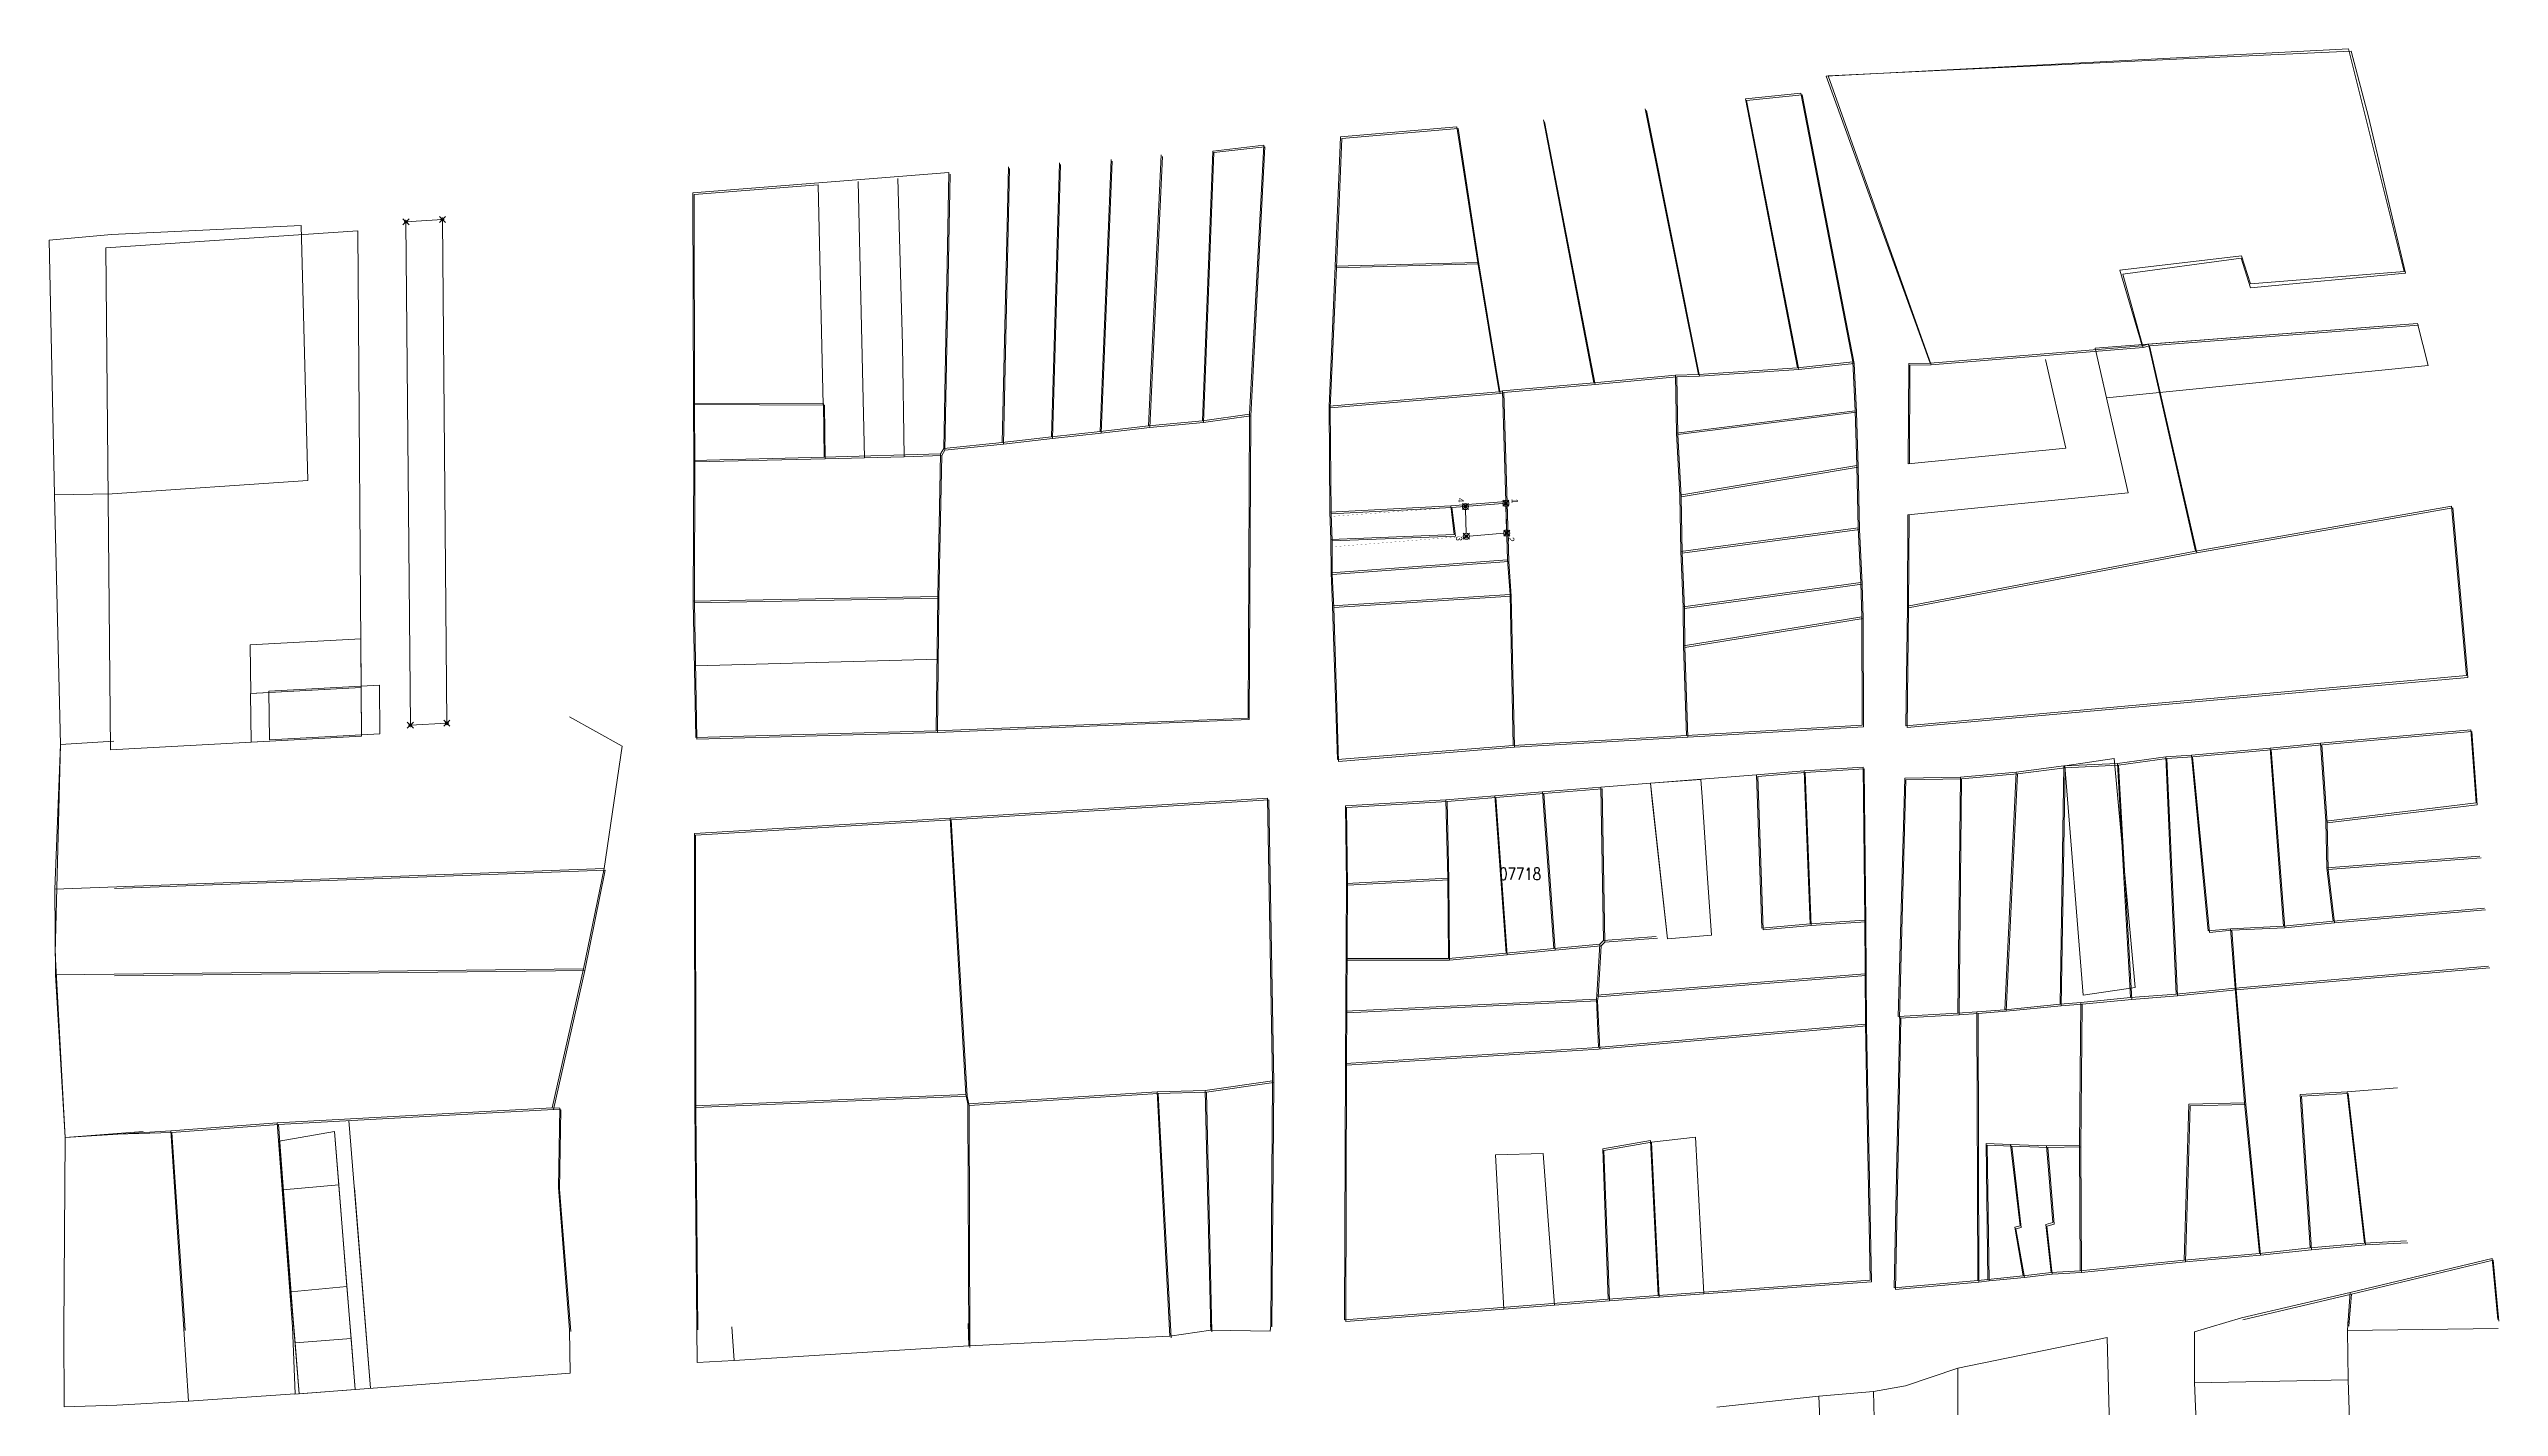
# Model space of a CAD drawing. Header units: millimetres. Extents: x 613495 to 614351, y 1317482 to 1318222.
# Drawn here: x 613941 to 614343.4, y 1317929.9 to 1318153.1 of the extents above; entities that cross this region are included whole.
import ezdxf
from ezdxf.enums import TextEntityAlignment as Align

# ---------------------------------------------------------------- set-up
doc = ezdxf.new("R2010")
doc.units = ezdxf.units.MM
doc.header["$PDMODE"] = 35
doc.header["$PDSIZE"] = 0.5
for name, color, linetype in [('2', 7, 'Continuous'), ('50', 7, 'Continuous'), ('6', 7, 'Continuous'), ('CVL_CUADCON_LIN', 8, 'Continuous'), ('CVL_CUADCON_TIT', 1, 'Continuous'), ('CVL_PUNTO', 250, 'Continuous')]:
    doc.layers.add(name, color=color, linetype=linetype)
doc.layers.add('Nivel 2', color=7, linetype='Continuous', lineweight=0)
doc.layers.add('Nivel 6', color=7, linetype='Continuous', lineweight=0)
doc.styles.add('ROMANS', font='ROMANS', dxfattribs={"height": 0.2})
doc.styles.get("Standard").update_dxf_attribs({"font": 'TCCM____.TTF'})

msp = doc.modelspace()

# ---------------------------------------------------------------- linework, layer by layer
at = {"color": 1, "linetype": 'ByBlock', "lineweight": 0}
for p, q in [((613987.89, 1317975.23), (613991.3, 1317932.83)), ((613990.27, 1317976.99), (613993.82, 1317933.02)), ((613979.39, 1317965.62), (613988.59, 1317966.46)), ((613980.74, 1317948.87), (613979.39, 1317965.62)), ((613989.94, 1317949.72), (613980.74, 1317948.87))]:
    msp.add_line(p, q, dxfattribs=at)
at = {"color": 1, "linetype": 'ByBlock', "lineweight": 0, "flags": 128}
for points in [[(614330.01, 1318107.97), (614277.06, 1318103.9)], [(614277.06, 1318103.9), (614278.92, 1318095.76), (614331.76, 1318101.03)], [(614277.06, 1318103.9), (614282.48, 1318080.12)], [(614268.95, 1318102.05), (614272.28, 1318087.47)], [(614272.28, 1318087.47), (614246.37, 1318084.88)], [(614282.48, 1318080.12), (614246.32, 1318076.51)]]:
    msp.add_lwpolyline(points, dxfattribs=at)
msp.add_lwpolyline([(614330.01, 1318107.97), (614331.76, 1318101.03), (614278.92, 1318095.76), (614277.06, 1318103.9)], close=True, dxfattribs=at)
at = {"layer": '2', "color": 1, "linetype": 'ByBlock', "lineweight": 0}
for p, q in [((614228.2, 1318100.69), (614219.65, 1318144.86)), ((614172.26, 1318140.24), (614175.67, 1318118)), ((614186.45, 1318141.39), (614194.74, 1318098.18)), ((614203.17, 1318143.2), (614211.92, 1318099.59)), ((614123.69, 1318135.67), (614121.61, 1318091.12)), ((614130.46, 1318091.95), (614132.14, 1318136.29)), ((614088.81, 1318132.75), (614087.95, 1318087.44)), ((614097.56, 1318088.42), (614098.57, 1318133.68)), ((614106.96, 1318134.36), (614105.65, 1318089.35)), ((614115.46, 1318134.89), (614113.63, 1318090.23)), ((613982.43, 1318124.04), (613983.49, 1318082.14)), ((614152.27, 1318117.39), (614151.26, 1318094.38)), ((614175.67, 1318118), (614152.27, 1318117.39)), ((614179.18, 1318096.73), (614175.67, 1318118)), ((614301.09, 1318119.06), (614281.11, 1318116.73)), ((614281.11, 1318116.73), (614284.8, 1318104.26)), ((614302.58, 1318114.48), (614301.09, 1318119.06)), ((614327.85, 1318116.52), (614302.58, 1318114.48)), ((614285.82, 1318104.57), (614330.01, 1318107.97)), ((614284.8, 1318104.26), (614249.96, 1318101.45)), ((614284.8, 1318104.26), (614285.82, 1318104.57)), ((614293.58, 1318070.53), (614285.82, 1318104.57)), ((614208.16, 1318099.48), (614194.74, 1318098.18)), ((614211.92, 1318099.59), (614208.16, 1318099.48)), ((614208.16, 1318099.48), (614208.34, 1318089.96)), ((614211.92, 1318099.59), (614228.2, 1318100.69)), ((614237.3, 1318101.68), (614228.2, 1318100.69)), ((614237.67, 1318093.63), (614237.3, 1318101.68)), ((614246.46, 1318101.39), (614246.37, 1318084.88)), ((614249.96, 1318101.45), (614246.46, 1318101.39)), ((614151.26, 1318094.38), (614179.18, 1318096.73)), ((614179.18, 1318096.73), (614179.73, 1318096.88)), ((614194.74, 1318098.18), (614179.73, 1318096.88)), ((614179.73, 1318096.88), (614180.29, 1318078.71)), ((614046.84, 1318094.89), (614068.2, 1318094.83)), ((614046.91, 1318085.47), (614046.84, 1318094.89)), ((614068.2, 1318094.83), (614068.32, 1318085.97)), ((614113.63, 1318090.23), (614121.61, 1318091.12)), ((614121.61, 1318091.12), (614130.46, 1318091.95)), ((614138.19, 1318093.03), (614130.46, 1318091.95)), ((614151.4, 1318076.97), (614151.26, 1318094.38)), ((614208.34, 1318089.96), (614237.67, 1318093.63)), ((614237.67, 1318093.63), (614237.95, 1318084.62)), ((614087.44, 1318086.52), (614087.95, 1318087.44)), ((614087.95, 1318087.44), (614097.56, 1318088.42)), ((614105.65, 1318089.35), (614097.56, 1318088.42)), ((614105.65, 1318089.35), (614113.63, 1318090.23)), ((614208.87, 1318079.73), (614208.34, 1318089.96)), ((614046.91, 1318085.47), (614046.81, 1318062.36)), ((614068.32, 1318085.97), (614046.91, 1318085.47)), ((614068.32, 1318085.97), (614087.44, 1318086.52)), ((614086.99, 1318063.1), (614087.44, 1318086.52)), ((614237.95, 1318084.62), (614208.87, 1318079.73)), ((614238.18, 1318074.39), (614237.95, 1318084.62)), ((614208.87, 1318079.73), (614209.04, 1318070.52)), ((614151.4, 1318076.97), (614171.23, 1318077.98)), ((614151.56, 1318072.49), (614151.4, 1318076.97)), ((614180.29, 1318078.71), (614171.23, 1318077.98)), ((614171.23, 1318077.98), (614171.8, 1318073.29)), ((614180.29, 1318078.71), (614180.56, 1318069.14)), ((614246.32, 1318076.51), (614246.24, 1318061.53)), ((614335.62, 1318077.94), (614293.58, 1318070.53)), ((614171.8, 1318073.29), (614151.56, 1318072.49)), ((614151.58, 1318066.99), (614151.56, 1318072.49)), ((614209.04, 1318070.52), (614238.18, 1318074.39)), ((614238.18, 1318074.39), (614238.61, 1318065.38)), ((614180.56, 1318069.14), (614151.58, 1318066.99)), ((614151.58, 1318066.99), (614151.84, 1318061.55)), ((614180.98, 1318063.43), (614180.56, 1318069.14)), ((614209.42, 1318061.4), (614209.04, 1318070.52)), ((614246.24, 1318061.53), (614293.58, 1318070.53)), ((614046.81, 1318062.36), (614086.99, 1318063.1)), ((614086.99, 1318063.1), (614086.74, 1318041.05)), ((614151.84, 1318061.55), (614180.98, 1318063.43)), ((614180.98, 1318063.43), (614181.5, 1318038.64)), ((614238.61, 1318065.38), (614209.42, 1318061.4)), ((614238.77, 1318059.78), (614238.61, 1318065.38)), ((614209.42, 1318061.4), (614209.49, 1318054.99)), ((614209.49, 1318054.99), (614238.77, 1318059.78)), ((614209.98, 1318040.28), (614209.49, 1318054.99)), ((614181.5, 1318038.64), (614209.98, 1318040.28)), ((614305.81, 1318038.17), (614314.1, 1318039)), ((614314.1, 1318039), (614314.99, 1318026.18)), ((614264.11, 1318034.22), (614271.94, 1318035.26)), ((614271.32, 1317996.1), (614271.94, 1318035.26)), ((614271.94, 1318035.26), (614280.74, 1318035.68)), ((614288.67, 1318036.76), (614280.74, 1318035.68)), ((614280.74, 1318035.68), (614282.91, 1317997.2)), ((614288.67, 1318036.76), (614292.89, 1318037.03)), ((614290.39, 1317997.77), (614288.67, 1318036.76)), ((614305.81, 1318038.17), (614292.89, 1318037.03)), ((614292.89, 1318037.03), (614295.66, 1318008.17)), ((614308.01, 1318008.95), (614305.81, 1318038.17)), ((614186.31, 1318030.99), (614178.45, 1318030.35)), ((614186.31, 1318030.99), (614195.89, 1318031.76)), ((614188.18, 1318005.26), (614186.31, 1318030.99)), ((614195.89, 1318031.76), (614204.05, 1318032.41)), ((614195.89, 1318031.76), (614196.33, 1318006.59)), ((614204.05, 1318032.41), (614221.45, 1318033.81)), ((614221.45, 1318033.81), (614229.27, 1318034.44)), ((614221.45, 1318033.81), (614222.35, 1318008.59)), ((614229.27, 1318034.44), (614230.26, 1318009.35)), ((614254.96, 1318033.44), (614254.54, 1317994.65)), ((614254.96, 1318033.44), (614264.11, 1318034.22)), ((614264.11, 1318034.22), (614262.27, 1317995.22)), ((614091.61, 1317981.3), (614089.01, 1318026.7)), ((614170.44, 1318029.71), (614178.45, 1318030.35)), ((614170.74, 1318016.8), (614170.44, 1318029.71)), ((614178.45, 1318030.35), (614180.33, 1318004.52)), ((614314.99, 1318026.18), (614339.65, 1318029.18)), ((614314.99, 1318026.18), (614315.16, 1318018.54)), ((614315.16, 1318018.54), (614340.28, 1318020.42)), ((614316.2, 1318009.78), (614315.16, 1318018.54)), ((614028.79, 1318001.94), (614032.16, 1318018.39)), ((614153.93, 1317986.39), (614154.09, 1318015.94)), ((614154.09, 1318015.94), (614170.74, 1318016.8)), ((614170.84, 1318003.63), (614170.74, 1318016.8)), ((614341.02, 1318011.92), (614316.2, 1318009.78)), ((614196.33, 1318006.59), (614195.74, 1318005.97)), ((614205, 1318007.26), (614196.33, 1318006.59)), ((614222.35, 1318008.59), (614230.26, 1318009.35)), ((614230.26, 1318009.35), (614239.24, 1318009.92)), ((614239.24, 1318009.92), (614239.35, 1317992.84)), ((614295.66, 1318008.17), (614299.32, 1318008.53)), ((614299.32, 1318008.53), (614308.01, 1318008.95)), ((614299.32, 1318008.53), (614300.05, 1317998.76)), ((614316.2, 1318009.78), (614308.01, 1318008.95)), ((614154.02, 1318003.63), (614170.84, 1318003.63)), ((614180.33, 1318004.52), (614170.84, 1318003.63)), ((614188.18, 1318005.26), (614180.33, 1318004.52)), ((614188.18, 1318005.26), (614195.74, 1318005.97)), ((614195.25, 1317997.61), (614195.74, 1318005.97)), ((614023.66, 1317979.08), (614028.79, 1318001.94)), ((614195.25, 1317997.61), (614239.3, 1318001.13)), ((614300.05, 1317998.76), (614290.39, 1317997.77)), ((614341.7, 1318002.35), (614300.05, 1317998.76)), ((614300.05, 1317998.76), (614301.62, 1317979.92)), ((614153.97, 1317994.98), (614195.17, 1317996.95)), ((614195.17, 1317996.95), (614195.25, 1317997.61)), ((614195.17, 1317996.95), (614195.53, 1317989.04)), ((614254.54, 1317994.65), (614244.72, 1317994.12)), ((614254.54, 1317994.65), (614257.64, 1317994.86)), ((614262.27, 1317995.22), (614257.64, 1317994.86)), ((614257.64, 1317994.86), (614257.8, 1317950.72)), ((614262.27, 1317995.22), (614271.32, 1317996.1)), ((614274.73, 1317996.42), (614271.32, 1317996.1)), ((614274.53, 1317972.95), (614274.73, 1317996.42)), ((614282.91, 1317997.2), (614274.73, 1317996.42)), ((614282.91, 1317997.2), (614290.39, 1317997.77)), ((614239.35, 1317992.84), (614195.33, 1317989.02)), ((614195.33, 1317989.02), (614153.93, 1317986.39)), ((614141.96, 1317983.53), (614130.92, 1317981.93)), ((614318.45, 1317981.74), (614326.74, 1317982.36)), ((613978.5, 1317976.65), (614023.66, 1317979.08)), ((614091.61, 1317981.3), (614047.06, 1317979.43)), ((614091.92, 1317979.77), (614091.61, 1317981.3)), ((614122.99, 1317981.71), (614091.92, 1317979.77)), ((614130.92, 1317981.93), (614122.99, 1317981.71)), ((614292.47, 1317979.7), (614291.71, 1317954.09)), ((614301.62, 1317979.92), (614292.47, 1317979.7)), ((614304.07, 1317955.19), (614301.62, 1317979.92)), ((614310.77, 1317981.26), (614318.45, 1317981.74)), ((614312.41, 1317956.07), (614310.77, 1317981.26)), ((614318.45, 1317981.74), (614321.31, 1317956.85)), ((613961.01, 1317975.34), (613978.5, 1317976.65)), ((614204.03, 1317973.72), (614196.19, 1317972.36)), ((614196.19, 1317972.36), (614197.11, 1317947.67)), ((614205.28, 1317948.28), (614204.03, 1317973.72)), ((614259.47, 1317950.92), (614259.17, 1317973.22)), ((614259.17, 1317973.22), (614263.19, 1317973.08)), ((614263.19, 1317973.08), (614264.74, 1317959.69)), ((614263.19, 1317973.08), (614269.09, 1317972.83)), ((614269.09, 1317972.83), (614274.53, 1317972.95)), ((614269.09, 1317972.83), (614270.13, 1317960.26)), ((614274.53, 1317972.95), (614274.63, 1317952.33)), ((614264.74, 1317959.69), (614263.88, 1317959.49)), ((614263.88, 1317959.49), (614265.27, 1317951.5)), ((614270.13, 1317960.26), (614268.96, 1317959.95)), ((614268.96, 1317959.95), (614269.85, 1317952.06)), ((614291.71, 1317954.09), (614304.07, 1317955.19)), ((614304.07, 1317955.19), (614312.41, 1317956.07)), ((614321.31, 1317956.85), (614312.41, 1317956.07)), ((614328.23, 1317957.22), (614321.31, 1317956.85)), ((614257.8, 1317950.72), (614259.47, 1317950.92)), ((614265.27, 1317951.5), (614259.47, 1317950.92)), ((614269.85, 1317952.06), (614265.27, 1317951.5)), ((614274.63, 1317952.33), (614269.85, 1317952.06)), ((614291.71, 1317954.09), (614274.63, 1317952.33)), ((614197.11, 1317947.67), (614205.28, 1317948.28)), ((614318.63, 1317934.42), (614318.52, 1317942.5)), ((614254.53, 1317936.33), (614245.95, 1317933.42)), ((614254.5, 1317926.01), (614254.53, 1317936.33)), ((614293.42, 1317933.94), (614318.63, 1317934.42)), ((614318.9, 1317926.14), (614318.63, 1317934.42)), ((614214.95, 1317929.92), (614231.72, 1317931.72)), ((614231.72, 1317931.72), (614240.66, 1317932.5)), ((614231.72, 1317931.72), (614233.68, 1317886.14)), ((614245.95, 1317933.42), (614240.66, 1317932.5)), ((614240.66, 1317932.5), (614241.21, 1317909.63)), ((614293.42, 1317933.94), (614293.74, 1317926.16))]:
    msp.add_line(p, q, dxfattribs=at)
for points in [[(614249.96, 1318101.45), (614232.92, 1318148.56), (614318.71, 1318153.05), (614327.85, 1318116.52)], [(614219.65, 1318144.86), (614228.75, 1318145.8), (614237.3, 1318101.68)], [(614152.27, 1318117.39), (614153.14, 1318138.63), (614172.26, 1318140.24)], [(614132.14, 1318136.29), (614140.53, 1318137.23), (614138.19, 1318093.03)], [(614046.84, 1318094.89), (614046.75, 1318129.41), (614088.81, 1318132.75)], [(614138.19, 1318093.03), (614137.95, 1318043.14), (614086.74, 1318041.05)], [(614246.24, 1318061.53), (614245.99, 1318041.87), (614338.08, 1318050.1), (614335.62, 1318077.94)], [(614086.74, 1318041.05), (614047.22, 1318039.96), (614046.81, 1318062.36)], [(614151.84, 1318061.55), (614152.61, 1318036.3), (614181.5, 1318038.64)], [(614209.98, 1318040.28), (614238.81, 1318041.96), (614238.77, 1318059.78)], [(614026.51, 1318043.33), (614035.12, 1318038.51), (614032.16, 1318018.39)], [(614314.1, 1318039), (614338.76, 1318041.19), (614339.65, 1318029.18)], [(614229.27, 1318034.44), (614238.97, 1318035.09), (614239.24, 1318009.92)], [(614244.72, 1317994.12), (614245.8, 1318033.27), (614254.96, 1318033.44)], [(614047.06, 1317979.43), (614047, 1318024.18), (614089.01, 1318026.7)], [(614089.01, 1318026.7), (614141.13, 1318029.96), (614141.96, 1317983.53)], [(614154.09, 1318015.94), (614153.95, 1318028.7), (614170.44, 1318029.71)], [(614239.35, 1317992.84), (614240.13, 1317950.8), (614205.28, 1317948.28)], [(614244.98, 1317994.07), (614244.07, 1317949.52), (614257.8, 1317950.72)], [(614197.11, 1317947.67), (614153.8, 1317944.28), (614153.93, 1317986.39)], [(614254.53, 1317936.33), (614279.07, 1317941.34), (614279.41, 1317926.75)]]:
    msp.add_lwpolyline(points, dxfattribs=at)
at = {"layer": '50', "color": 1, "linetype": 'ByBlock', "lineweight": 0}
for p, q in [((614178.45, 1318030.35), (614186.31, 1318030.99)), ((614186.31, 1318030.99), (614195.89, 1318031.76)), ((614186.31, 1318030.99), (614188.18, 1318005.26)), ((614195.89, 1318031.76), (614196.33, 1318006.59)), ((614178.45, 1318030.35), (614170.44, 1318029.71)), ((614170.74, 1318016.8), (614170.44, 1318029.71)), ((614178.45, 1318030.35), (614180.33, 1318004.52)), ((614170.84, 1318003.63), (614170.74, 1318016.8)), ((614196.33, 1318006.59), (614195.74, 1318005.97)), ((614180.33, 1318004.52), (614170.84, 1318003.63)), ((614188.18, 1318005.26), (614180.33, 1318004.52)), ((614195.74, 1318005.97), (614188.18, 1318005.26))]:
    msp.add_line(p, q, dxfattribs=at)
at = {"layer": '6', "color": 1, "linetype": 'ByBlock', "lineweight": 0}
for p, q in [((613982.43, 1318124.04), (613951.25, 1318122.6)), ((613941.89, 1318079.81), (613951.35, 1318079.99)), ((613983.49, 1318082.14), (613951.35, 1318079.99)), ((613942.87, 1318038.81), (613941.95, 1318015.03)), ((614032.16, 1318018.39), (613941.95, 1318015.03)), ((613941.95, 1318015.03), (613942.04, 1318000.92)), ((614028.79, 1318001.94), (613942.04, 1318000.92)), ((613942.04, 1318000.92), (613943.65, 1317974.2)), ((614141.67, 1317943.4), (614141.96, 1317983.53)), ((614047.06, 1317979.43), (614047.38, 1317942.92)), ((614091.92, 1317979.77), (614092.07, 1317939.98)), ((614122.99, 1317981.71), (614125.11, 1317941.6)), ((614130.92, 1317981.93), (614131.81, 1317942.57)), ((613943.65, 1317974.2), (613961.01, 1317975.34)), ((613961.01, 1317975.34), (613963.16, 1317942.76)), ((613978.5, 1317976.65), (613981, 1317943.14)), ((613943.65, 1317974.2), (613943.45, 1317942.58)), ((614318.52, 1317942.5), (614318.62, 1317944.44)), ((614318.52, 1317942.5), (614343.27, 1317942.84))]:
    msp.add_line(p, q, dxfattribs=at)
for points in [[(613941.89, 1318079.81), (613941, 1318121.66), (613951.25, 1318122.6)], [(613941.89, 1318079.81), (613942.87, 1318038.81), (613951.65, 1318039.31)], [(614026.49, 1317942.64), (614024.66, 1317965.99), (614024.88, 1317979.03), (614023.66, 1317979.08)], [(614318.99, 1317948.75), (614342.27, 1317954.34), (614343.22, 1317944.31)], [(614301.13, 1317944.57), (614318.99, 1317948.75), (614318.57, 1317943.47)], [(613943.45, 1317942.58), (613943.48, 1317929.97), (613952.15, 1317930.25)], [(613952.15, 1317930.25), (613963.89, 1317930.92), (613963.16, 1317942.76)], [(613963.89, 1317930.92), (613981.42, 1317932.12), (613981, 1317943.14)], [(613981.27, 1317932.06), (614026.61, 1317935.53), (614026.49, 1317942.64)], [(614047.38, 1317942.92), (614047.44, 1317937.28), (614053.54, 1317937.59), (614053.13, 1317943.13)], [(614053.54, 1317937.59), (614092.07, 1317939.98), (614091.96, 1317943.64)], [(614092.07, 1317939.98), (614125.11, 1317941.6), (614125, 1317943.58)], [(614125.11, 1317941.6), (614131.81, 1317942.57), (614131.76, 1317943.59)], [(614131.81, 1317942.57), (614141.57, 1317942.43), (614141.67, 1317943.4)], [(614293.42, 1317933.94), (614293.41, 1317942.32), (614301.13, 1317944.57)]]:
    msp.add_lwpolyline(points, dxfattribs=at)
at = {"layer": 'CVL_CUADCON_LIN', "color": 1, "linetype": 'ByBlock', "lineweight": 0, "ltscale": 0.5, "flags": 128}
for points in [[(613999.63, 1318124.66), (614005.62, 1318125.05), (614006.34, 1318042.28), (614000.35, 1318041.95), (613999.63, 1318124.66)], [(613950.33, 1318120.41), (613991.72, 1318123.15), (613992.34, 1318040.16), (613951.09, 1318037.93), (613950.33, 1318120.41)], [(614173.77, 1318073.5), (614173.66, 1318077.38)], [(614174.14, 1318077.92), (614179.8, 1318078.38)], [(614180.31, 1318077.92), (614180.42, 1318074.02)], [(614179.94, 1318073.48), (614174.29, 1318073.04)], [(614272.08, 1318035.28), (614280.19, 1318036.48)], [(614280.19, 1318036.48), (614283.63, 1317998.84)], [(613987.89, 1317975.23), (613988.59, 1317966.46)], [(613979.39, 1317965.62), (613978.8, 1317973.6)], [(613993.82, 1317933.02), (613991.16, 1317965.94)], [(613980.74, 1317948.87), (613982.09, 1317932.13)], [(613982.09, 1317932.13), (613981.42, 1317940.5), (613990.63, 1317941.2)], [(613991.3, 1317932.83), (613990.63, 1317941.2)]]:
    msp.add_lwpolyline(points, dxfattribs=at)
at = {"layer": 'CVL_CUADCON_LIN', "color": 1, "linetype": 'ByBlock', "lineweight": 0, "ltscale": 0.5, "const_width": 0.02, "flags": 128}
msp.add_lwpolyline([(614151.71, 1318071.26), (614151.61, 1318076.26), (614173.65, 1318077.88), (614173.79, 1318073)], close=True, dxfattribs=at)
msp.add_lwpolyline([(614173.79, 1318073), (614151.71, 1318071.26)], dxfattribs=at)
at = {"layer": 'CVL_CUADCON_LIN', "color": 1, "linetype": 'ByBlock', "lineweight": 0, "ltscale": 0.5, "flags": 128}
for points in [[(614272.08, 1318035.28), (614280.19, 1318036.48), (614283.63, 1317998.84), (614275.12, 1317997.59)], [(613987.89, 1317975.23), (613988.59, 1317966.46), (613979.39, 1317965.62), (613978.8, 1317973.6)], [(613988.59, 1317966.46), (613989.94, 1317949.72), (613980.74, 1317948.87), (613979.39, 1317965.62)], [(613989.94, 1317949.72), (613990.63, 1317941.2), (613981.42, 1317940.5), (613980.74, 1317948.87)], [(613990.63, 1317941.2), (613991.3, 1317932.83), (613982.09, 1317932.13), (613981.42, 1317940.5)]]:
    msp.add_lwpolyline(points, close=True, dxfattribs=at)
at = {"layer": 'CVL_CUADCON_LIN', "color": 1, "linetype": 'ByBlock', "lineweight": 0, "ltscale": 0.5}
for centre in [(614180.29, 1318078.42), (614173.65, 1318077.88), (614173.79, 1318073), (614180.44, 1318073.52)]:
    msp.add_circle(centre, 0.5, dxfattribs=at)
for p in [(614180.29, 1318078.42), (614173.65, 1318077.88), (614173.79, 1318073), (614180.44, 1318073.52)]:
    msp.add_point(p, dxfattribs=at)
at = {"layer": 'CVL_CUADCON_TIT', "color": 1, "linetype": 'ByBlock', "lineweight": 0, "ltscale": 0.5, "flags": 128}
for points in [[(613974.14, 1318047.18), (613974.04, 1318055.18), (613992.22, 1318056.16), (613992.28, 1318048.16), (613974.14, 1318047.18)], [(613974.19, 1318039.18), (613974.1, 1318047.18), (613992.28, 1318048.16), (613992.34, 1318040.16), (613974.19, 1318039.18)], [(613992.28, 1318048.16), (613974.1, 1318047.18), (613974.19, 1318039.18), (613992.34, 1318040.16)], [(613995.29, 1318048.54), (613977.12, 1318047.56), (613977.21, 1318039.56), (613995.35, 1318040.54)], [(614212.33, 1318033.05), (614212.51, 1318030.17), (614213.42, 1318016.81), (614214.05, 1318007.48), (614206.83, 1318006.85), (614205.78, 1318016.25), (614204.3, 1318029.57), (614204.05, 1318032.41)]]:
    msp.add_lwpolyline(points, close=True, dxfattribs=at)
msp.add_lwpolyline([(614204.05, 1318032.41), (614206.83, 1318006.85)], dxfattribs=at)
at = {"layer": 'CVL_PUNTO', "color": 1, "linetype": 'ByBlock', "lineweight": 0, "ltscale": 0.5}
for p in [(613999.63, 1318124.66), (614005.62, 1318125.05), (614006.34, 1318042.28), (614000.35, 1318041.95)]:
    msp.add_point(p, dxfattribs=at)
at = {"layer": 'Nivel 2', "color": 1, "linetype": 'ByBlock', "lineweight": 0}
for p, q in [((614228.39, 1318100.42), (614219.84, 1318144.59)), ((614172.45, 1318139.97), (614175.86, 1318117.73)), ((614186.64, 1318141.11), (614194.93, 1318097.91)), ((614203.37, 1318142.93), (614212.12, 1318099.32)), ((614123.89, 1318135.39), (614121.81, 1318090.84)), ((614130.65, 1318091.67), (614132.33, 1318136.02)), ((614073.92, 1318131.28), (614074.93, 1318085.88)), ((614089, 1318132.47), (614088.14, 1318087.16)), ((614097.75, 1318088.15), (614098.77, 1318133.41)), ((614107.16, 1318134.09), (614105.84, 1318089.08)), ((614115.65, 1318134.61), (614113.82, 1318089.96)), ((614068.15, 1318094.56), (614067.32, 1318130.75)), ((614152.47, 1318117.12), (614151.45, 1318094.11)), ((614175.86, 1318117.73), (614152.47, 1318117.12)), ((614179.37, 1318096.45), (614175.86, 1318117.73)), ((614301.04, 1318118.67), (614281.6, 1318116.05)), ((614281.6, 1318116.05), (614284.99, 1318103.99)), ((614302.57, 1318113.8), (614301.04, 1318118.67)), ((614328.04, 1318116.24), (614302.57, 1318113.8)), ((614286.01, 1318104.3), (614330.2, 1318107.69)), ((614284.99, 1318103.99), (614250.16, 1318101.17)), ((614284.99, 1318103.99), (614286.01, 1318104.3)), ((614293.77, 1318070.25), (614286.01, 1318104.3)), ((614208.35, 1318099.21), (614194.93, 1318097.91)), ((614212.12, 1318099.32), (614208.35, 1318099.21)), ((614208.35, 1318099.21), (614208.53, 1318089.69)), ((614212.12, 1318099.32), (614228.39, 1318100.42)), ((614237.49, 1318101.4), (614228.39, 1318100.42)), ((614237.87, 1318093.36), (614237.49, 1318101.4)), ((614246.65, 1318101.11), (614246.56, 1318084.9)), ((614250.16, 1318101.17), (614246.65, 1318101.11)), ((614151.45, 1318094.11), (614179.37, 1318096.45)), ((614179.37, 1318096.45), (614179.93, 1318096.61)), ((614194.93, 1318097.91), (614179.93, 1318096.61)), ((614179.93, 1318096.61), (614180.48, 1318078.43)), ((614047.1, 1318085.2), (614047.03, 1318094.62)), ((614047.03, 1318094.62), (614068.39, 1318094.56)), ((614068.39, 1318094.56), (614068.51, 1318085.7)), ((614121.81, 1318090.84), (614130.65, 1318091.67)), ((614138.38, 1318092.76), (614130.65, 1318091.67)), ((614151.59, 1318076.7), (614151.45, 1318094.11)), ((614208.53, 1318089.69), (614237.87, 1318093.36)), ((614237.87, 1318093.36), (614238.14, 1318084.35)), ((614087.64, 1318086.24), (614088.14, 1318087.16)), ((614088.14, 1318087.16), (614097.75, 1318088.15)), ((614105.84, 1318089.08), (614097.75, 1318088.15)), ((614105.84, 1318089.08), (614113.82, 1318089.96)), ((614113.82, 1318089.96), (614121.81, 1318090.84)), ((614209.06, 1318079.46), (614208.53, 1318089.69)), ((614047.1, 1318085.2), (614047, 1318062.08)), ((614068.51, 1318085.7), (614047.1, 1318085.2)), ((614068.51, 1318085.7), (614074.93, 1318085.88)), ((614074.93, 1318085.88), (614081.48, 1318086.07)), ((614081.48, 1318086.07), (614087.64, 1318086.24)), ((614087.18, 1318062.82), (614087.64, 1318086.24)), ((614238.14, 1318084.35), (614209.06, 1318079.46)), ((614238.37, 1318074.12), (614238.14, 1318084.35)), ((614209.06, 1318079.46), (614209.24, 1318070.24)), ((614151.59, 1318076.7), (614171.43, 1318077.7)), ((614151.76, 1318072.22), (614151.59, 1318076.7)), ((614180.48, 1318078.43), (614171.43, 1318077.7)), ((614171.43, 1318077.7), (614172, 1318073.02)), ((614180.48, 1318078.43), (614180.76, 1318068.86)), ((614246.52, 1318076.53), (614246.44, 1318061.25)), ((614335.82, 1318077.67), (614293.77, 1318070.25)), ((614172, 1318073.02), (614151.76, 1318072.22)), ((614151.77, 1318066.72), (614151.76, 1318072.22)), ((614209.24, 1318070.24), (614238.37, 1318074.12)), ((614238.37, 1318074.12), (614238.8, 1318065.11)), ((614180.76, 1318068.86), (614151.77, 1318066.72)), ((614181.18, 1318063.16), (614180.76, 1318068.86)), ((614209.61, 1318061.13), (614209.24, 1318070.24)), ((614246.44, 1318061.25), (614293.77, 1318070.25)), ((614047, 1318062.08), (614087.18, 1318062.82)), ((614087.18, 1318062.82), (614086.93, 1318040.78)), ((614151.77, 1318066.72), (614152.04, 1318061.27)), ((614152.04, 1318061.27), (614181.18, 1318063.16)), ((614181.18, 1318063.16), (614181.69, 1318038.37)), ((614238.8, 1318065.11), (614209.61, 1318061.13)), ((614238.97, 1318059.51), (614238.8, 1318065.11)), ((614209.61, 1318061.13), (614209.68, 1318054.71)), ((614209.68, 1318054.71), (614238.97, 1318059.51)), ((614047.19, 1318051.7), (614087.07, 1318052.78)), ((614210.17, 1318040), (614209.68, 1318054.71)), ((614181.69, 1318038.37), (614210.17, 1318040)), ((614306, 1318037.9), (614314.29, 1318038.73)), ((614314.29, 1318038.73), (614315.19, 1318025.9)), ((614264.3, 1318033.95), (614272.13, 1318034.98)), ((614271.51, 1317995.83), (614272.13, 1318034.98)), ((614272.13, 1318034.98), (614280.93, 1318035.41)), ((614288.86, 1318036.49), (614280.93, 1318035.41)), ((614280.93, 1318035.41), (614283.11, 1317996.92)), ((614288.86, 1318036.49), (614293.09, 1318036.75)), ((614290.58, 1317997.5), (614288.86, 1318036.49)), ((614306, 1318037.9), (614293.09, 1318036.75)), ((614293.09, 1318036.75), (614295.85, 1318007.89)), ((614308.21, 1318008.68), (614306, 1318037.9)), ((614186.5, 1318030.71), (614178.64, 1318030.08)), ((614186.5, 1318030.71), (614196.09, 1318031.48)), ((614188.38, 1318004.98), (614186.5, 1318030.71)), ((614196.09, 1318031.48), (614196.52, 1318006.32)), ((614221.65, 1318033.54), (614229.47, 1318034.17)), ((614221.65, 1318033.54), (614222.54, 1318008.32)), ((614229.47, 1318034.17), (614230.45, 1318009.07)), ((614255.15, 1318033.17), (614254.73, 1317994.37)), ((614255.15, 1318033.17), (614264.3, 1318033.95)), ((614264.3, 1318033.95), (614262.46, 1317994.95)), ((614170.63, 1318029.44), (614178.64, 1318030.08)), ((614170.93, 1318016.53), (614170.63, 1318029.44)), ((614178.64, 1318030.08), (614180.52, 1318004.25)), ((614315.19, 1318025.9), (614339.85, 1318028.9)), ((614091.8, 1317981.02), (614089.2, 1318026.43)), ((614315.19, 1318025.9), (614315.36, 1318018.27)), ((614315.36, 1318018.27), (614340.48, 1318020.15)), ((614028.99, 1318001.67), (614032.36, 1318018.12)), ((614154.12, 1317986.12), (614154.28, 1318015.66)), ((614154.28, 1318015.66), (614170.93, 1318016.53)), ((614171.04, 1318003.36), (614170.93, 1318016.53)), ((614316.39, 1318009.51), (614315.36, 1318018.27)), ((614341.21, 1318011.65), (614316.39, 1318009.51)), ((614205.2, 1318006.98), (614196.52, 1318006.32)), ((614222.54, 1318008.32), (614230.45, 1318009.07)), ((614230.45, 1318009.07), (614239.44, 1318009.65)), ((614239.44, 1318009.65), (614239.54, 1317992.56)), ((614295.85, 1318007.89), (614299.51, 1318008.26)), ((614299.51, 1318008.26), (614308.21, 1318008.68)), ((614299.51, 1318008.26), (614300.25, 1317998.48)), ((614316.39, 1318009.51), (614308.21, 1318008.68)), ((614154.22, 1318003.35), (614171.04, 1318003.36)), ((614180.52, 1318004.25), (614171.04, 1318003.36)), ((614188.38, 1318004.98), (614180.52, 1318004.25)), ((614188.38, 1318004.98), (614195.93, 1318005.69)), ((614195.44, 1317997.34), (614195.93, 1318005.69)), ((614196.52, 1318006.32), (614195.93, 1318005.69)), ((614023.85, 1317978.8), (614028.99, 1318001.67)), ((614195.44, 1317997.34), (614239.49, 1318000.85)), ((614300.25, 1317998.48), (614290.58, 1317997.5)), ((614341.89, 1318002.08), (614300.25, 1317998.48)), ((614300.25, 1317998.48), (614301.82, 1317979.65)), ((614154.17, 1317994.71), (614195.36, 1317996.68)), ((614195.36, 1317996.68), (614195.44, 1317997.34)), ((614195.36, 1317996.68), (614195.73, 1317988.76)), ((614254.73, 1317994.37), (614257.84, 1317994.58)), ((614262.46, 1317994.95), (614257.84, 1317994.58)), ((614257.84, 1317994.58), (614257.99, 1317950.44)), ((614262.46, 1317994.95), (614271.51, 1317995.83)), ((614274.92, 1317996.14), (614271.51, 1317995.83)), ((614274.72, 1317972.67), (614274.92, 1317996.14)), ((614283.11, 1317996.92), (614274.92, 1317996.14)), ((614283.11, 1317996.92), (614290.58, 1317997.5)), ((614239.54, 1317992.56), (614195.53, 1317988.75)), ((614254.73, 1317994.37), (614244.92, 1317993.84)), ((614195.53, 1317988.75), (614154.12, 1317986.12)), ((614142.15, 1317983.26), (614131.12, 1317981.66)), ((613978.69, 1317976.37), (614023.85, 1317978.8)), ((614091.8, 1317981.02), (614047.25, 1317979.15)), ((614092.11, 1317979.49), (614091.8, 1317981.02)), ((614123.18, 1317981.44), (614092.11, 1317979.49)), ((614131.12, 1317981.66), (614123.18, 1317981.44)), ((614292.66, 1317979.43), (614291.91, 1317953.82)), ((614301.82, 1317979.65), (614292.66, 1317979.43)), ((614304.26, 1317954.91), (614301.82, 1317979.65)), ((614310.97, 1317980.99), (614318.65, 1317981.46)), ((614312.6, 1317955.79), (614310.97, 1317980.99)), ((614318.65, 1317981.46), (614321.5, 1317956.57)), ((613961.2, 1317975.06), (613978.69, 1317976.37)), ((614211.44, 1317974.27), (614204.23, 1317973.45)), ((614212.82, 1317948.53), (614211.44, 1317974.27)), ((614178.6, 1317971.39), (614186.43, 1317971.6)), ((614179.97, 1317946.04), (614178.6, 1317971.39)), ((614186.43, 1317971.6), (614188.28, 1317946.69)), ((614204.23, 1317973.45), (614196.38, 1317972.09)), ((614196.38, 1317972.09), (614197.31, 1317947.4)), ((614205.47, 1317948), (614204.23, 1317973.45)), ((614259.36, 1317972.95), (614263.38, 1317972.8)), ((614259.67, 1317950.65), (614259.36, 1317972.95)), ((614263.38, 1317972.8), (614269.28, 1317972.56)), ((614263.38, 1317972.8), (614264.94, 1317959.42)), ((614269.28, 1317972.56), (614274.72, 1317972.67)), ((614269.28, 1317972.56), (614270.33, 1317959.99)), ((614274.72, 1317972.67), (614274.82, 1317952.05)), ((614264.94, 1317959.42), (614264.07, 1317959.21)), ((614264.07, 1317959.21), (614265.47, 1317951.22)), ((614270.33, 1317959.99), (614269.16, 1317959.68)), ((614269.16, 1317959.68), (614270.04, 1317951.79)), ((614291.91, 1317953.82), (614304.26, 1317954.91)), ((614304.26, 1317954.91), (614312.6, 1317955.79)), ((614321.5, 1317956.57), (614312.6, 1317955.79)), ((614328.42, 1317956.94), (614321.5, 1317956.57)), ((614257.99, 1317950.44), (614259.67, 1317950.65)), ((614265.47, 1317951.22), (614259.67, 1317950.65)), ((614270.04, 1317951.79), (614265.47, 1317951.22)), ((614274.82, 1317952.05), (614270.04, 1317951.79)), ((614291.91, 1317953.82), (614274.82, 1317952.05)), ((614197.31, 1317947.4), (614205.47, 1317948)), ((614318.63, 1317934.42), (614318.52, 1317942.5)), ((614254.53, 1317936.33), (614245.95, 1317933.42)), ((614254.5, 1317926.01), (614254.53, 1317936.33)), ((614293.42, 1317933.94), (614318.63, 1317934.42)), ((614318.9, 1317926.14), (614318.63, 1317934.42)), ((614214.95, 1317929.92), (614231.72, 1317931.72)), ((614231.72, 1317931.72), (614240.66, 1317932.5)), ((614231.72, 1317931.72), (614233.68, 1317886.14)), ((614245.95, 1317933.42), (614240.66, 1317932.5)), ((614240.66, 1317932.5), (614241.21, 1317909.63)), ((614293.42, 1317933.94), (614293.74, 1317926.16))]:
    msp.add_line(p, q, dxfattribs=at)
at = {"layer": 'Nivel 2', "color": 1, "linetype": 'ByBlock', "lineweight": 0, "flags": 128}
for points in [[(614250.16, 1318101.17), (614233.21, 1318148.62), (614292.73, 1318151.51), (614319.14, 1318152.72), (614321.99, 1318141.91), (614328.04, 1318116.24)], [(614219.84, 1318144.59), (614228.95, 1318145.52), (614237.49, 1318101.4)], [(614152.47, 1318117.12), (614153.33, 1318138.35), (614172.45, 1318139.97)], [(614132.33, 1318136.02), (614140.72, 1318136.95), (614138.38, 1318092.76)], [(614080.41, 1318131.79), (614081.16, 1318104.46), (614081.48, 1318086.07)], [(614047.03, 1318094.62), (614046.95, 1318129.13), (614067.32, 1318130.75)], [(614138.38, 1318092.76), (614138.14, 1318042.87), (614086.93, 1318040.78)], [(614246.44, 1318061.25), (614246.18, 1318041.6), (614338.27, 1318049.82), (614335.82, 1318077.67)], [(614086.93, 1318040.78), (614047.41, 1318039.68), (614047, 1318062.08)], [(614152.04, 1318061.27), (614152.81, 1318036.02), (614181.69, 1318038.37)], [(614210.17, 1318040), (614239.01, 1318041.69), (614238.97, 1318059.51)], [(614314.29, 1318038.73), (614338.95, 1318040.92), (614339.85, 1318028.9)], [(614229.47, 1318034.17), (614239.16, 1318034.81), (614239.44, 1318009.65)], [(614244.92, 1317993.84), (614246, 1318033), (614255.15, 1318033.17)], [(614089.2, 1318026.43), (614141.33, 1318029.69), (614142.15, 1317983.26)], [(614154.28, 1318015.66), (614154.14, 1318028.42), (614170.63, 1318029.44)], [(614047.25, 1317979.15), (614047.2, 1318023.9), (614089.2, 1318026.43)], [(614239.54, 1317992.56), (614240.33, 1317950.53), (614212.82, 1317948.53)], [(614245.17, 1317993.79), (614244.26, 1317949.25), (614257.99, 1317950.44)], [(614179.97, 1317946.04), (614153.99, 1317944.01), (614154.12, 1317986.12)], [(614188.28, 1317946.69), (614179.97, 1317946.04)], [(614197.31, 1317947.4), (614188.28, 1317946.69)], [(614212.82, 1317948.53), (614205.47, 1317948)], [(614254.53, 1317936.33), (614279.07, 1317941.34), (614279.41, 1317926.75)]]:
    msp.add_lwpolyline(points, dxfattribs=at)
at = {"layer": 'Nivel 6', "color": 1, "linetype": 'ByBlock', "lineweight": 0}
for p, q in [((614032.36, 1318018.12), (613951.75, 1318015.11)), ((614028.99, 1318001.67), (613951.78, 1318000.76)), ((614141.87, 1317943.12), (614142.15, 1317983.26)), ((614047.25, 1317979.15), (614047.58, 1317942.65)), ((614092.11, 1317979.49), (614092.26, 1317939.71)), ((614123.18, 1317981.44), (614125.3, 1317941.32)), ((614131.12, 1317981.66), (614132.01, 1317942.3)), ((613952.15, 1317974.79), (613961.2, 1317975.06)), ((613961.2, 1317975.06), (613963.35, 1317942.49)), ((613978.69, 1317976.37), (613981.19, 1317942.87)), ((614318.52, 1317942.5), (614318.62, 1317944.44)), ((614318.52, 1317942.5), (614343.27, 1317942.84))]:
    msp.add_line(p, q, dxfattribs=at)
at = {"layer": 'Nivel 6', "color": 1, "linetype": 'ByBlock', "lineweight": 0, "flags": 128}
for points in [[(613941.89, 1318079.81), (613941, 1318121.66), (613951.25, 1318122.6)], [(613941.89, 1318079.81), (613951.35, 1318079.99)], [(613941.89, 1318079.81), (613942.87, 1318038.81), (613951.65, 1318039.31)], [(613942.87, 1318038.81), (613942, 1318004.52), (613943.65, 1317974.2), (613956.48, 1317975.2)], [(614026.69, 1317942.37), (614024.85, 1317965.72), (614025.07, 1317978.75), (614023.85, 1317978.8)], [(613943.65, 1317974.2), (613943.45, 1317942.58)], [(614319.18, 1317948.48), (614342.46, 1317954.07), (614343.41, 1317944.04)], [(614301.32, 1317944.29), (614319.18, 1317948.48), (614318.76, 1317943.2)], [(613943.45, 1317942.58), (613943.48, 1317929.97), (613952.15, 1317930.25)], [(613952.15, 1317930.25), (613963.89, 1317930.92), (613963.16, 1317942.76)], [(613963.89, 1317930.92), (613981.42, 1317932.12), (613981, 1317943.14)], [(613981.27, 1317932.06), (614026.61, 1317935.53), (614026.49, 1317942.64)], [(614047.38, 1317942.92), (614047.44, 1317937.28), (614053.54, 1317937.59), (614053.13, 1317943.13)], [(614053.54, 1317937.59), (614092.07, 1317939.98), (614091.96, 1317943.64)], [(614092.07, 1317939.98), (614125.11, 1317941.6), (614125, 1317943.58)], [(614125.11, 1317941.6), (614131.81, 1317942.57), (614131.76, 1317943.59)], [(614131.81, 1317942.57), (614141.57, 1317942.43), (614141.67, 1317943.4)], [(614293.42, 1317933.94), (614293.41, 1317942.32), (614301.13, 1317944.57)]]:
    msp.add_lwpolyline(points, dxfattribs=at)

# ---------------------------------------------------------------- texts
at = {"layer": '50', "color": 1, "linetype": 'ByBlock', "lineweight": 0, "style": 'ROMANS', "width": 0.8}
msp.add_text('07718', height=2, dxfattribs=at).set_placement((614182.64, 1318017.54), align=Align.MIDDLE)
at = {"layer": 'CVL_CUADCON_LIN', "color": 1, "linetype": 'ByBlock', "lineweight": 0, "ltscale": 0.5}
msp.add_text('4', height=1, rotation=270, dxfattribs=at).set_placement((614172.9, 1318078.55), align=Align.MIDDLE_RIGHT)
msp.add_text('1', height=1, rotation=270, dxfattribs=at).set_placement((614180.96, 1318079.16), align=Align.BOTTOM_LEFT)
msp.add_text('3', height=1, rotation=270, dxfattribs=at).set_placement((614173.12, 1318072.25), align=Align.TOP_RIGHT)
msp.add_text('2', height=1, rotation=270, dxfattribs=at).set_placement((614181.18, 1318072.85), align=Align.MIDDLE_LEFT)

doc.saveas('drawing.dxf')
